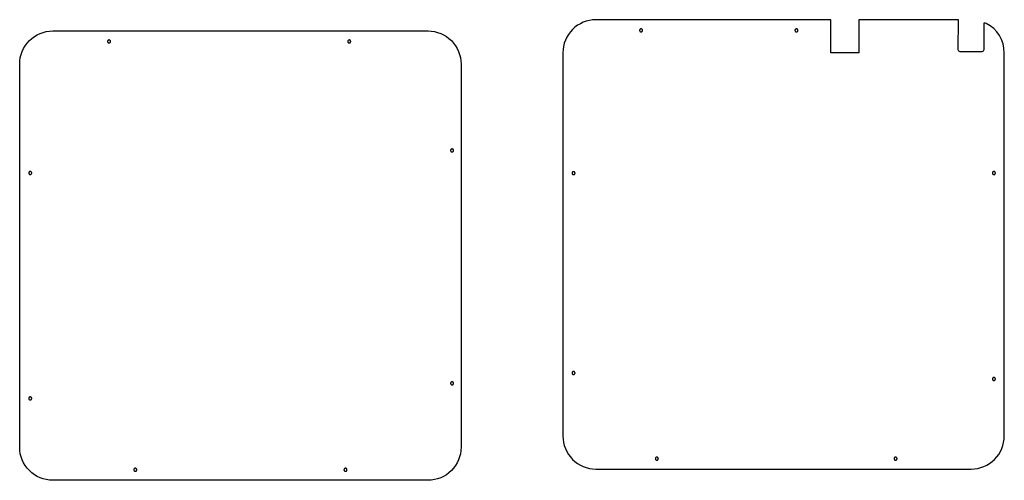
# Model space of a CAD drawing. Extents: x 123 to 7211, y -6292 to -543.
# Drawn here: x 3174 to 4486, y -6215 to -5602 of the extents above; entities that cross this region are included whole.
import ezdxf

# ---------------------------------------------------------------- set-up
doc = ezdxf.new("R2010")
doc.units = 0
doc.layers.add('Default_Layer', color=1, linetype='CONTINUOUS')

msp = doc.modelspace()

# ---------------------------------------------------------------- linework, layer by layer
at = {"layer": 'Default_Layer'}
for points in [[(4424.7, -5602.2), (4291.8, -5602.3), (4291.9, -5646.3), (4254.5, -5646.1), (4254.8, -5602.3), (3941.7, -5602.3, 0.414214), (3897.7, -5646.3), (3897.7, -6156.3, 0.414214), (3941.7, -6200.3), (4441.7, -6200.3, 0.414214), (4485.7, -6156.3), (4485.7, -5646.3, 0.282474), (4461.6, -5607.1, 0.207817), (4458.5, -5606.9), (4458.4, -5642.3, -0.414271), (4455.9, -5644.8), (4426.9, -5644.8, -0.413929), (4424.4, -5642.3), (4424.7, -5602.2)], [(3174.1, -6171.2), (3174.1, -5661.2, -0.414214), (3218.1, -5617.2), (3718.1, -5617.2, -0.414214), (3762.1, -5661.2), (3762.1, -6171.2, -0.414214), (3718.1, -6215.2), (3218.1, -6215.2, -0.414214), (3174.1, -6171.2)]]:
    msp.add_lwpolyline(points, format="xyb", close=True, dxfattribs=at)
for points in [[(3999.9, -5616.5), (3999.9, -5616.7), (3999.9, -5616.9), (4000, -5617.1), (4000, -5617.2), (4000.1, -5617.4), (4000.2, -5617.6), (4000.3, -5617.7), (4000.5, -5617.9), (4000.6, -5618), (4000.8, -5618.1), (4000.9, -5618.2), (4001.1, -5618.3), (4001.3, -5618.4), (4001.5, -5618.4), (4001.7, -5618.4), (4001.9, -5618.5), (4002.1, -5618.4), (4002.3, -5618.4), (4002.5, -5618.4), (4002.7, -5618.3), (4002.8, -5618.2), (4003, -5618.1), (4003.2, -5618), (4003.3, -5617.9), (4003.4, -5617.7), (4003.5, -5617.6), (4003.6, -5617.4), (4003.7, -5617.2), (4003.8, -5617.1), (4003.8, -5616.9), (4003.9, -5616.7), (4003.9, -5616.5), (4003.9, -5616.3), (4003.8, -5616.1), (4003.8, -5615.9), (4003.7, -5615.7), (4003.6, -5615.5), (4003.5, -5615.3), (4003.4, -5615.2), (4003.3, -5615), (4003.2, -5614.9), (4003, -5614.8), (4002.8, -5614.7), (4002.7, -5614.6), (4002.5, -5614.5), (4002.3, -5614.5), (4002.1, -5614.5), (4001.9, -5614.5), (4001.7, -5614.5), (4001.5, -5614.5), (4001.3, -5614.5), (4001.1, -5614.6), (4000.9, -5614.7), (4000.8, -5614.8), (4000.6, -5614.9), (4000.5, -5615), (4000.3, -5615.2), (4000.2, -5615.3), (4000.1, -5615.5), (4000, -5615.7), (4000, -5615.9), (3999.9, -5616.1), (3999.9, -5616.3), (3999.9, -5616.5)], [(4206.9, -5616.5), (4206.9, -5616.7), (4206.9, -5616.9), (4207, -5617.1), (4207, -5617.2), (4207.1, -5617.4), (4207.2, -5617.6), (4207.3, -5617.7), (4207.5, -5617.9), (4207.6, -5618), (4207.8, -5618.1), (4207.9, -5618.2), (4208.1, -5618.3), (4208.3, -5618.4), (4208.5, -5618.4), (4208.7, -5618.4), (4208.9, -5618.5), (4209.1, -5618.4), (4209.3, -5618.4), (4209.5, -5618.4), (4209.7, -5618.3), (4209.8, -5618.2), (4210, -5618.1), (4210.2, -5618), (4210.3, -5617.9), (4210.4, -5617.7), (4210.5, -5617.6), (4210.6, -5617.4), (4210.7, -5617.2), (4210.8, -5617.1), (4210.8, -5616.9), (4210.9, -5616.7), (4210.9, -5616.5), (4210.9, -5616.3), (4210.8, -5616.1), (4210.8, -5615.9), (4210.7, -5615.7), (4210.6, -5615.5), (4210.5, -5615.3), (4210.4, -5615.2), (4210.3, -5615), (4210.2, -5614.9), (4210, -5614.8), (4209.8, -5614.7), (4209.7, -5614.6), (4209.5, -5614.5), (4209.3, -5614.5), (4209.1, -5614.5), (4208.9, -5614.5), (4208.7, -5614.5), (4208.5, -5614.5), (4208.3, -5614.5), (4208.1, -5614.6), (4207.9, -5614.7), (4207.8, -5614.8), (4207.6, -5614.9), (4207.5, -5615), (4207.3, -5615.2), (4207.2, -5615.3), (4207.1, -5615.5), (4207, -5615.7), (4207, -5615.9), (4206.9, -5616.1), (4206.9, -5616.3), (4206.9, -5616.5)], [(3291.1, -5631.2), (3291.1, -5631.4), (3291.2, -5631.6), (3291.2, -5631.8), (3291.3, -5632), (3291.4, -5632.2), (3291.5, -5632.4), (3291.6, -5632.5), (3291.7, -5632.7), (3291.9, -5632.8), (3292, -5632.9), (3292.2, -5633), (3292.4, -5633.1), (3292.5, -5633.1), (3292.7, -5633.2), (3292.9, -5633.2), (3293.1, -5633.2), (3293.3, -5633.2), (3293.5, -5633.2), (3293.7, -5633.1), (3293.9, -5633.1), (3294.1, -5633), (3294.3, -5632.9), (3294.4, -5632.8), (3294.5, -5632.7), (3294.7, -5632.5), (3294.8, -5632.4), (3294.9, -5632.2), (3295, -5632), (3295, -5631.8), (3295.1, -5631.6), (3295.1, -5631.4), (3295.1, -5631.2), (3295.1, -5631), (3295.1, -5630.8), (3295, -5630.6), (3295, -5630.5), (3294.9, -5630.3), (3294.8, -5630.1), (3294.7, -5630), (3294.5, -5629.8), (3294.4, -5629.7), (3294.3, -5629.6), (3294.1, -5629.5), (3293.9, -5629.4), (3293.7, -5629.3), (3293.5, -5629.3), (3293.3, -5629.2), (3293.1, -5629.2), (3292.9, -5629.2), (3292.7, -5629.3), (3292.5, -5629.3), (3292.4, -5629.4), (3292.2, -5629.5), (3292, -5629.6), (3291.9, -5629.7), (3291.7, -5629.8), (3291.6, -5630), (3291.5, -5630.1), (3291.4, -5630.3), (3291.3, -5630.5), (3291.2, -5630.6), (3291.2, -5630.8), (3291.1, -5631), (3291.1, -5631.2)], [(3611.1, -5631.2), (3611.1, -5631.4), (3611.2, -5631.6), (3611.2, -5631.8), (3611.3, -5632), (3611.4, -5632.2), (3611.5, -5632.4), (3611.6, -5632.5), (3611.7, -5632.7), (3611.9, -5632.8), (3612, -5632.9), (3612.2, -5633), (3612.4, -5633.1), (3612.5, -5633.1), (3612.7, -5633.2), (3612.9, -5633.2), (3613.1, -5633.2), (3613.3, -5633.2), (3613.5, -5633.2), (3613.7, -5633.1), (3613.9, -5633.1), (3614.1, -5633), (3614.3, -5632.9), (3614.4, -5632.8), (3614.5, -5632.7), (3614.7, -5632.5), (3614.8, -5632.4), (3614.9, -5632.2), (3615, -5632), (3615, -5631.8), (3615.1, -5631.6), (3615.1, -5631.4), (3615.1, -5631.2), (3615.1, -5631), (3615.1, -5630.8), (3615, -5630.6), (3615, -5630.5), (3614.9, -5630.3), (3614.8, -5630.1), (3614.7, -5630), (3614.5, -5629.8), (3614.4, -5629.7), (3614.3, -5629.6), (3614.1, -5629.5), (3613.9, -5629.4), (3613.7, -5629.3), (3613.5, -5629.3), (3613.3, -5629.2), (3613.1, -5629.2), (3612.9, -5629.2), (3612.7, -5629.3), (3612.5, -5629.3), (3612.4, -5629.4), (3612.2, -5629.5), (3612, -5629.6), (3611.9, -5629.7), (3611.7, -5629.8), (3611.6, -5630), (3611.5, -5630.1), (3611.4, -5630.3), (3611.3, -5630.5), (3611.2, -5630.6), (3611.2, -5630.8), (3611.1, -5631), (3611.1, -5631.2)], [(3748.1, -5776.2), (3748.1, -5776.4), (3748.2, -5776.6), (3748.2, -5776.8), (3748.3, -5777), (3748.4, -5777.2), (3748.5, -5777.4), (3748.6, -5777.5), (3748.7, -5777.7), (3748.9, -5777.8), (3749, -5777.9), (3749.2, -5778), (3749.4, -5778.1), (3749.5, -5778.1), (3749.7, -5778.2), (3749.9, -5778.2), (3750.1, -5778.2), (3750.3, -5778.2), (3750.5, -5778.2), (3750.7, -5778.1), (3750.9, -5778.1), (3751.1, -5778), (3751.3, -5777.9), (3751.4, -5777.8), (3751.5, -5777.7), (3751.7, -5777.5), (3751.8, -5777.4), (3751.9, -5777.2), (3752, -5777), (3752, -5776.8), (3752.1, -5776.6), (3752.1, -5776.4), (3752.1, -5776.2), (3752.1, -5776), (3752.1, -5775.8), (3752, -5775.6), (3752, -5775.5), (3751.9, -5775.3), (3751.8, -5775.1), (3751.7, -5775), (3751.5, -5774.8), (3751.4, -5774.7), (3751.3, -5774.6), (3751.1, -5774.5), (3750.9, -5774.4), (3750.7, -5774.3), (3750.5, -5774.3), (3750.3, -5774.2), (3750.1, -5774.2), (3749.9, -5774.2), (3749.7, -5774.3), (3749.5, -5774.3), (3749.4, -5774.4), (3749.2, -5774.5), (3749, -5774.6), (3748.9, -5774.7), (3748.7, -5774.8), (3748.6, -5775), (3748.5, -5775.1), (3748.4, -5775.3), (3748.3, -5775.5), (3748.2, -5775.6), (3748.2, -5775.8), (3748.1, -5776), (3748.1, -5776.2)], [(3186.1, -5806.2), (3186.1, -5806.4), (3186.2, -5806.6), (3186.2, -5806.8), (3186.3, -5807), (3186.4, -5807.2), (3186.5, -5807.4), (3186.6, -5807.5), (3186.7, -5807.7), (3186.9, -5807.8), (3187, -5807.9), (3187.2, -5808), (3187.4, -5808.1), (3187.5, -5808.1), (3187.7, -5808.2), (3187.9, -5808.2), (3188.1, -5808.2), (3188.3, -5808.2), (3188.5, -5808.2), (3188.7, -5808.1), (3188.9, -5808.1), (3189.1, -5808), (3189.3, -5807.9), (3189.4, -5807.8), (3189.5, -5807.7), (3189.7, -5807.5), (3189.8, -5807.4), (3189.9, -5807.2), (3190, -5807), (3190, -5806.8), (3190.1, -5806.6), (3190.1, -5806.4), (3190.1, -5806.2), (3190.1, -5806), (3190.1, -5805.8), (3190, -5805.6), (3190, -5805.5), (3189.9, -5805.3), (3189.8, -5805.1), (3189.7, -5805), (3189.5, -5804.8), (3189.4, -5804.7), (3189.3, -5804.6), (3189.1, -5804.5), (3188.9, -5804.4), (3188.7, -5804.3), (3188.5, -5804.3), (3188.3, -5804.2), (3188.1, -5804.2), (3187.9, -5804.2), (3187.7, -5804.3), (3187.5, -5804.3), (3187.4, -5804.4), (3187.2, -5804.5), (3187, -5804.6), (3186.9, -5804.7), (3186.7, -5804.8), (3186.6, -5805), (3186.5, -5805.1), (3186.4, -5805.3), (3186.3, -5805.5), (3186.2, -5805.6), (3186.2, -5805.8), (3186.1, -5806), (3186.1, -5806.2)], [(3909.9, -5806.5), (3909.9, -5806.7), (3909.9, -5806.9), (3910, -5807.1), (3910, -5807.2), (3910.1, -5807.4), (3910.2, -5807.6), (3910.3, -5807.7), (3910.5, -5807.9), (3910.6, -5808), (3910.8, -5808.1), (3910.9, -5808.2), (3911.1, -5808.3), (3911.3, -5808.4), (3911.5, -5808.4), (3911.7, -5808.4), (3911.9, -5808.5), (3912.1, -5808.4), (3912.3, -5808.4), (3912.5, -5808.4), (3912.7, -5808.3), (3912.8, -5808.2), (3913, -5808.1), (3913.2, -5808), (3913.3, -5807.9), (3913.4, -5807.7), (3913.5, -5807.6), (3913.6, -5807.4), (3913.7, -5807.2), (3913.8, -5807.1), (3913.8, -5806.9), (3913.9, -5806.7), (3913.9, -5806.5), (3913.9, -5806.3), (3913.8, -5806.1), (3913.8, -5805.9), (3913.7, -5805.7), (3913.6, -5805.5), (3913.5, -5805.3), (3913.4, -5805.2), (3913.3, -5805), (3913.2, -5804.9), (3913, -5804.8), (3912.8, -5804.7), (3912.7, -5804.6), (3912.5, -5804.5), (3912.3, -5804.5), (3912.1, -5804.5), (3911.9, -5804.5), (3911.7, -5804.5), (3911.5, -5804.5), (3911.3, -5804.5), (3911.1, -5804.6), (3910.9, -5804.7), (3910.8, -5804.8), (3910.6, -5804.9), (3910.5, -5805), (3910.3, -5805.2), (3910.2, -5805.3), (3910.1, -5805.5), (3910, -5805.7), (3910, -5805.9), (3909.9, -5806.1), (3909.9, -5806.3), (3909.9, -5806.5)], [(4469.9, -5806.3), (4469.9, -5806.5), (4469.9, -5806.7), (4470, -5806.9), (4470.1, -5807.1), (4470.1, -5807.3), (4470.2, -5807.4), (4470.4, -5807.6), (4470.5, -5807.7), (4470.6, -5807.9), (4470.8, -5808), (4470.9, -5808.1), (4471.1, -5808.2), (4471.3, -5808.2), (4471.5, -5808.3), (4471.7, -5808.3), (4471.9, -5808.3), (4472.1, -5808.3), (4472.3, -5808.3), (4472.5, -5808.2), (4472.7, -5808.2), (4472.9, -5808.1), (4473, -5808), (4473.2, -5807.9), (4473.3, -5807.7), (4473.4, -5807.6), (4473.6, -5807.4), (4473.7, -5807.3), (4473.7, -5807.1), (4473.8, -5806.9), (4473.9, -5806.7), (4473.9, -5806.5), (4473.9, -5806.3), (4473.9, -5806.1), (4473.9, -5805.9), (4473.8, -5805.7), (4473.7, -5805.5), (4473.7, -5805.4), (4473.6, -5805.2), (4473.4, -5805), (4473.3, -5804.9), (4473.2, -5804.8), (4473, -5804.7), (4472.9, -5804.6), (4472.7, -5804.5), (4472.5, -5804.4), (4472.3, -5804.4), (4472.1, -5804.3), (4471.9, -5804.3), (4471.7, -5804.3), (4471.5, -5804.4), (4471.3, -5804.4), (4471.1, -5804.5), (4470.9, -5804.6), (4470.8, -5804.7), (4470.6, -5804.8), (4470.5, -5804.9), (4470.4, -5805), (4470.2, -5805.2), (4470.1, -5805.4), (4470.1, -5805.5), (4470, -5805.7), (4469.9, -5805.9), (4469.9, -5806.1), (4469.9, -5806.3)], [(3909.9, -6072.5), (3909.9, -6072.7), (3909.9, -6072.9), (3910, -6073.1), (3910, -6073.2), (3910.1, -6073.4), (3910.2, -6073.6), (3910.3, -6073.7), (3910.5, -6073.9), (3910.6, -6074), (3910.8, -6074.1), (3910.9, -6074.2), (3911.1, -6074.3), (3911.3, -6074.4), (3911.5, -6074.4), (3911.7, -6074.4), (3911.9, -6074.5), (3912.1, -6074.4), (3912.3, -6074.4), (3912.5, -6074.4), (3912.7, -6074.3), (3912.8, -6074.2), (3913, -6074.1), (3913.2, -6074), (3913.3, -6073.9), (3913.4, -6073.7), (3913.5, -6073.6), (3913.6, -6073.4), (3913.7, -6073.2), (3913.8, -6073.1), (3913.8, -6072.9), (3913.9, -6072.7), (3913.9, -6072.5), (3913.9, -6072.3), (3913.8, -6072.1), (3913.8, -6071.9), (3913.7, -6071.7), (3913.6, -6071.5), (3913.5, -6071.3), (3913.4, -6071.2), (3913.3, -6071), (3913.2, -6070.9), (3913, -6070.8), (3912.8, -6070.7), (3912.7, -6070.6), (3912.5, -6070.5), (3912.3, -6070.5), (3912.1, -6070.5), (3911.9, -6070.5), (3911.7, -6070.5), (3911.5, -6070.5), (3911.3, -6070.5), (3911.1, -6070.6), (3910.9, -6070.7), (3910.8, -6070.8), (3910.6, -6070.9), (3910.5, -6071), (3910.3, -6071.2), (3910.2, -6071.3), (3910.1, -6071.5), (3910, -6071.7), (3910, -6071.9), (3909.9, -6072.1), (3909.9, -6072.3), (3909.9, -6072.5)], [(3748.1, -6086.2), (3748.1, -6086.4), (3748.2, -6086.6), (3748.2, -6086.8), (3748.3, -6087), (3748.4, -6087.2), (3748.5, -6087.4), (3748.6, -6087.5), (3748.7, -6087.7), (3748.9, -6087.8), (3749, -6087.9), (3749.2, -6088), (3749.4, -6088.1), (3749.5, -6088.1), (3749.7, -6088.2), (3749.9, -6088.2), (3750.1, -6088.2), (3750.3, -6088.2), (3750.5, -6088.2), (3750.7, -6088.1), (3750.9, -6088.1), (3751.1, -6088), (3751.3, -6087.9), (3751.4, -6087.8), (3751.5, -6087.7), (3751.7, -6087.5), (3751.8, -6087.4), (3751.9, -6087.2), (3752, -6087), (3752, -6086.8), (3752.1, -6086.6), (3752.1, -6086.4), (3752.1, -6086.2), (3752.1, -6086), (3752.1, -6085.8), (3752, -6085.6), (3752, -6085.5), (3751.9, -6085.3), (3751.8, -6085.1), (3751.7, -6085), (3751.5, -6084.8), (3751.4, -6084.7), (3751.3, -6084.6), (3751.1, -6084.5), (3750.9, -6084.4), (3750.7, -6084.3), (3750.5, -6084.3), (3750.3, -6084.2), (3750.1, -6084.2), (3749.9, -6084.2), (3749.7, -6084.3), (3749.5, -6084.3), (3749.4, -6084.4), (3749.2, -6084.5), (3749, -6084.6), (3748.9, -6084.7), (3748.7, -6084.8), (3748.6, -6085), (3748.5, -6085.1), (3748.4, -6085.3), (3748.3, -6085.5), (3748.2, -6085.6), (3748.2, -6085.8), (3748.1, -6086), (3748.1, -6086.2)], [(4469.9, -6080.5), (4469.9, -6080.7), (4469.9, -6080.9), (4470, -6081.1), (4470, -6081.2), (4470.1, -6081.4), (4470.2, -6081.6), (4470.3, -6081.7), (4470.5, -6081.9), (4470.6, -6082), (4470.8, -6082.1), (4470.9, -6082.2), (4471.1, -6082.3), (4471.3, -6082.4), (4471.5, -6082.4), (4471.7, -6082.4), (4471.9, -6082.5), (4472.1, -6082.4), (4472.3, -6082.4), (4472.5, -6082.4), (4472.7, -6082.3), (4472.8, -6082.2), (4473, -6082.1), (4473.2, -6082), (4473.3, -6081.9), (4473.4, -6081.7), (4473.5, -6081.6), (4473.6, -6081.4), (4473.7, -6081.2), (4473.8, -6081.1), (4473.8, -6080.9), (4473.9, -6080.7), (4473.9, -6080.5), (4473.9, -6080.3), (4473.8, -6080.1), (4473.8, -6079.9), (4473.7, -6079.7), (4473.6, -6079.5), (4473.5, -6079.3), (4473.4, -6079.2), (4473.3, -6079), (4473.2, -6078.9), (4473, -6078.8), (4472.8, -6078.7), (4472.7, -6078.6), (4472.5, -6078.5), (4472.3, -6078.5), (4472.1, -6078.5), (4471.9, -6078.5), (4471.7, -6078.5), (4471.5, -6078.5), (4471.3, -6078.5), (4471.1, -6078.6), (4470.9, -6078.7), (4470.8, -6078.8), (4470.6, -6078.9), (4470.5, -6079), (4470.3, -6079.2), (4470.2, -6079.3), (4470.1, -6079.5), (4470, -6079.7), (4470, -6079.9), (4469.9, -6080.1), (4469.9, -6080.3), (4469.9, -6080.5)], [(3186.1, -6106.2), (3186.1, -6106.4), (3186.2, -6106.6), (3186.2, -6106.8), (3186.3, -6107), (3186.4, -6107.2), (3186.5, -6107.4), (3186.6, -6107.5), (3186.7, -6107.7), (3186.9, -6107.8), (3187, -6107.9), (3187.2, -6108), (3187.4, -6108.1), (3187.5, -6108.1), (3187.7, -6108.2), (3187.9, -6108.2), (3188.1, -6108.2), (3188.3, -6108.2), (3188.5, -6108.2), (3188.7, -6108.1), (3188.9, -6108.1), (3189.1, -6108), (3189.3, -6107.9), (3189.4, -6107.8), (3189.5, -6107.7), (3189.7, -6107.5), (3189.8, -6107.4), (3189.9, -6107.2), (3190, -6107), (3190, -6106.8), (3190.1, -6106.6), (3190.1, -6106.4), (3190.1, -6106.2), (3190.1, -6106), (3190.1, -6105.8), (3190, -6105.6), (3190, -6105.5), (3189.9, -6105.3), (3189.8, -6105.1), (3189.7, -6105), (3189.5, -6104.8), (3189.4, -6104.7), (3189.3, -6104.6), (3189.1, -6104.5), (3188.9, -6104.4), (3188.7, -6104.3), (3188.5, -6104.3), (3188.3, -6104.2), (3188.1, -6104.2), (3187.9, -6104.2), (3187.7, -6104.3), (3187.5, -6104.3), (3187.4, -6104.4), (3187.2, -6104.5), (3187, -6104.6), (3186.9, -6104.7), (3186.7, -6104.8), (3186.6, -6105), (3186.5, -6105.1), (3186.4, -6105.3), (3186.3, -6105.5), (3186.2, -6105.6), (3186.2, -6105.8), (3186.1, -6106), (3186.1, -6106.2)], [(4020.9, -6186.5), (4020.9, -6186.7), (4020.9, -6186.9), (4021, -6187.1), (4021, -6187.2), (4021.1, -6187.4), (4021.2, -6187.6), (4021.3, -6187.7), (4021.5, -6187.9), (4021.6, -6188), (4021.8, -6188.1), (4021.9, -6188.2), (4022.1, -6188.3), (4022.3, -6188.4), (4022.5, -6188.4), (4022.7, -6188.4), (4022.9, -6188.5), (4023.1, -6188.4), (4023.3, -6188.4), (4023.5, -6188.4), (4023.7, -6188.3), (4023.8, -6188.2), (4024, -6188.1), (4024.2, -6188), (4024.3, -6187.9), (4024.4, -6187.7), (4024.5, -6187.6), (4024.6, -6187.4), (4024.7, -6187.2), (4024.8, -6187.1), (4024.8, -6186.9), (4024.9, -6186.7), (4024.9, -6186.5), (4024.9, -6186.3), (4024.8, -6186.1), (4024.8, -6185.9), (4024.7, -6185.7), (4024.6, -6185.5), (4024.5, -6185.3), (4024.4, -6185.2), (4024.3, -6185), (4024.2, -6184.9), (4024, -6184.8), (4023.8, -6184.7), (4023.7, -6184.6), (4023.5, -6184.5), (4023.3, -6184.5), (4023.1, -6184.5), (4022.9, -6184.5), (4022.7, -6184.5), (4022.5, -6184.5), (4022.3, -6184.5), (4022.1, -6184.6), (4021.9, -6184.7), (4021.8, -6184.8), (4021.6, -6184.9), (4021.5, -6185), (4021.3, -6185.2), (4021.2, -6185.3), (4021.1, -6185.5), (4021, -6185.7), (4021, -6185.9), (4020.9, -6186.1), (4020.9, -6186.3), (4020.9, -6186.5)], [(4338.9, -6186.5), (4338.9, -6186.7), (4338.9, -6186.9), (4339, -6187.1), (4339, -6187.2), (4339.1, -6187.4), (4339.2, -6187.6), (4339.3, -6187.7), (4339.5, -6187.9), (4339.6, -6188), (4339.8, -6188.1), (4339.9, -6188.2), (4340.1, -6188.3), (4340.3, -6188.4), (4340.5, -6188.4), (4340.7, -6188.4), (4340.9, -6188.5), (4341.1, -6188.4), (4341.3, -6188.4), (4341.5, -6188.4), (4341.7, -6188.3), (4341.8, -6188.2), (4342, -6188.1), (4342.2, -6188), (4342.3, -6187.9), (4342.4, -6187.7), (4342.5, -6187.6), (4342.6, -6187.4), (4342.7, -6187.2), (4342.8, -6187.1), (4342.8, -6186.9), (4342.9, -6186.7), (4342.9, -6186.5), (4342.9, -6186.3), (4342.8, -6186.1), (4342.8, -6185.9), (4342.7, -6185.7), (4342.6, -6185.5), (4342.5, -6185.3), (4342.4, -6185.2), (4342.3, -6185), (4342.2, -6184.9), (4342, -6184.8), (4341.8, -6184.7), (4341.7, -6184.6), (4341.5, -6184.5), (4341.3, -6184.5), (4341.1, -6184.5), (4340.9, -6184.5), (4340.7, -6184.5), (4340.5, -6184.5), (4340.3, -6184.5), (4340.1, -6184.6), (4339.9, -6184.7), (4339.8, -6184.8), (4339.6, -6184.9), (4339.5, -6185), (4339.3, -6185.2), (4339.2, -6185.3), (4339.1, -6185.5), (4339, -6185.7), (4339, -6185.9), (4338.9, -6186.1), (4338.9, -6186.3), (4338.9, -6186.5)], [(3326.1, -6201.2), (3326.1, -6201.4), (3326.2, -6201.6), (3326.2, -6201.8), (3326.3, -6202), (3326.4, -6202.2), (3326.5, -6202.4), (3326.6, -6202.5), (3326.7, -6202.7), (3326.9, -6202.8), (3327, -6202.9), (3327.2, -6203), (3327.4, -6203.1), (3327.5, -6203.1), (3327.7, -6203.2), (3327.9, -6203.2), (3328.1, -6203.2), (3328.3, -6203.2), (3328.5, -6203.2), (3328.7, -6203.1), (3328.9, -6203.1), (3329.1, -6203), (3329.3, -6202.9), (3329.4, -6202.8), (3329.5, -6202.7), (3329.7, -6202.5), (3329.8, -6202.4), (3329.9, -6202.2), (3330, -6202), (3330, -6201.8), (3330.1, -6201.6), (3330.1, -6201.4), (3330.1, -6201.2), (3330.1, -6201), (3330.1, -6200.8), (3330, -6200.6), (3330, -6200.5), (3329.9, -6200.3), (3329.8, -6200.1), (3329.7, -6200), (3329.5, -6199.8), (3329.4, -6199.7), (3329.3, -6199.6), (3329.1, -6199.5), (3328.9, -6199.4), (3328.7, -6199.3), (3328.5, -6199.3), (3328.3, -6199.2), (3328.1, -6199.2), (3327.9, -6199.2), (3327.7, -6199.3), (3327.5, -6199.3), (3327.4, -6199.4), (3327.2, -6199.5), (3327, -6199.6), (3326.9, -6199.7), (3326.7, -6199.8), (3326.6, -6200), (3326.5, -6200.1), (3326.4, -6200.3), (3326.3, -6200.5), (3326.2, -6200.6), (3326.2, -6200.8), (3326.1, -6201), (3326.1, -6201.2)], [(3606.1, -6201.2), (3606.1, -6201.4), (3606.2, -6201.6), (3606.2, -6201.8), (3606.3, -6202), (3606.4, -6202.2), (3606.5, -6202.4), (3606.6, -6202.5), (3606.7, -6202.7), (3606.9, -6202.8), (3607, -6202.9), (3607.2, -6203), (3607.4, -6203.1), (3607.5, -6203.1), (3607.7, -6203.2), (3607.9, -6203.2), (3608.1, -6203.2), (3608.3, -6203.2), (3608.5, -6203.2), (3608.7, -6203.1), (3608.9, -6203.1), (3609.1, -6203), (3609.3, -6202.9), (3609.4, -6202.8), (3609.5, -6202.7), (3609.7, -6202.5), (3609.8, -6202.4), (3609.9, -6202.2), (3610, -6202), (3610, -6201.8), (3610.1, -6201.6), (3610.1, -6201.4), (3610.1, -6201.2), (3610.1, -6201), (3610.1, -6200.8), (3610, -6200.6), (3610, -6200.5), (3609.9, -6200.3), (3609.8, -6200.1), (3609.7, -6200), (3609.5, -6199.8), (3609.4, -6199.7), (3609.3, -6199.6), (3609.1, -6199.5), (3608.9, -6199.4), (3608.7, -6199.3), (3608.5, -6199.3), (3608.3, -6199.2), (3608.1, -6199.2), (3607.9, -6199.2), (3607.7, -6199.3), (3607.5, -6199.3), (3607.4, -6199.4), (3607.2, -6199.5), (3607, -6199.6), (3606.9, -6199.7), (3606.7, -6199.8), (3606.6, -6200), (3606.5, -6200.1), (3606.4, -6200.3), (3606.3, -6200.5), (3606.2, -6200.6), (3606.2, -6200.8), (3606.1, -6201), (3606.1, -6201.2)]]:
    msp.add_lwpolyline(points, close=True, dxfattribs=at)

doc.saveas('drawing.dxf')
